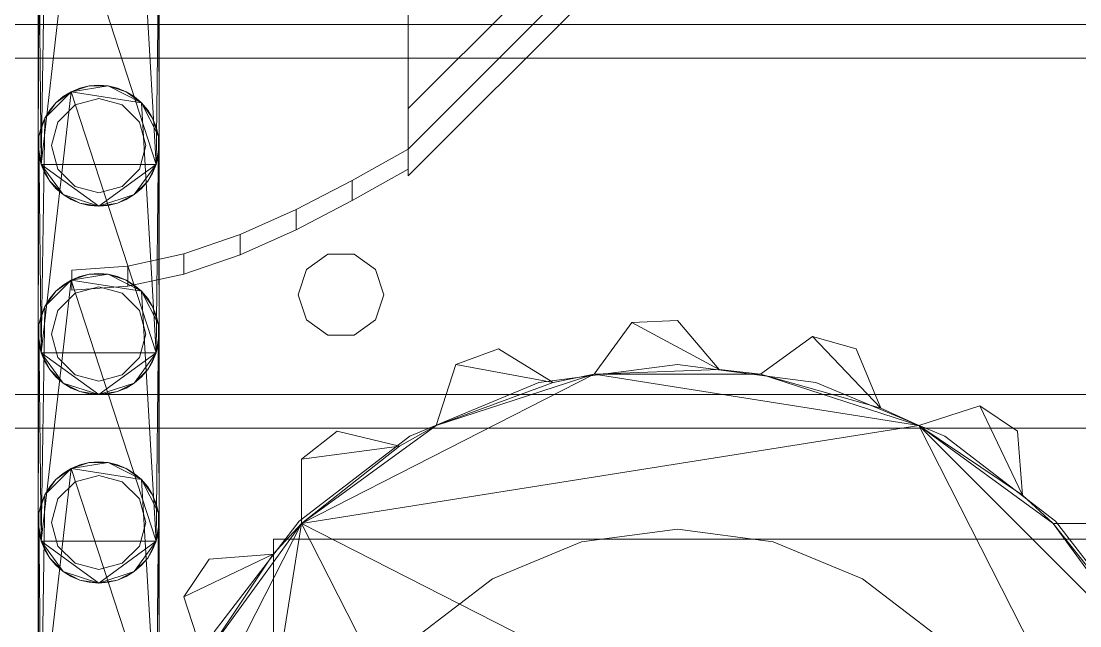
# Model space of a CAD drawing. Header units: millimetres. Extents: x -1970 to 59977, y -50268 to 6837.
# Drawn here: x 58291.7 to 58449.1, y 1967.1 to 2057 of the extents above; entities that cross this region are included whole.
import ezdxf

# ---------------------------------------------------------------- set-up
doc = ezdxf.new("R2010")
doc.units = ezdxf.units.MM
doc.layers.add('lateral_secador', color=7, linetype='Continuous', lineweight=0)

msp = doc.modelspace()

# ---------------------------------------------------------------- linework, layer by layer
at = {"layer": 'lateral_secador'}
for p, q in [((58589.253, 2284), (58349.253, 2044)), ((58589.253, 2278), (58349.253, 2038)), ((58589.253, 2274), (58349.253, 2034)), ((58349.253, 2034), (58349.253, 2103)), ((58294.694, 2035.719), (58299.167, 2074.519)), ((58299.167, 2074.519), (58311.812, 2035.719)), ((58309.616, 2072.864), (58311.812, 2035.719)), ((58294.694, 2035.719), (58295.233, 2070.586)), ((58294.253, 2038.5), (58294.364, 2067.908)), ((58294.694, 2035.719), (58294.364, 2067.908)), ((58312.142, 2067.908), (58311.812, 2035.719)), ((58312.142, 2067.908), (58312.253, 2038.5)), ((58294.253, 2066.5), (58294.253, 2038.5)), ((58312.253, 2038.5), (58312.253, 2066.5)), ((58199.253, 2056.5), (58579.253, 2056.5)), ((58224.253, 2056.5), (58554.253, 2056.5)), ((58224.253, 2051.5), (58554.253, 2051.5)), ((58299.167, 2046.519), (58301.845, 2047.389)), ((58299.167, 2046.519), (58304.661, 2047.389)), ((58300.472, 2047.059), (58299.167, 2046.519)), ((58301.845, 2047.389), (58300.472, 2047.059)), ((58303.253, 2047.5), (58301.845, 2047.389)), ((58301.845, 2047.389), (58304.661, 2047.389)), ((58304.661, 2047.389), (58303.253, 2047.5)), ((58304.661, 2047.389), (58307.339, 2046.519)), ((58306.034, 2047.059), (58304.661, 2047.389)), ((58304.661, 2047.389), (58309.616, 2044.864)), ((58307.339, 2046.519), (58306.034, 2047.059)), ((58294.694, 2007.719), (58299.167, 2046.519)), ((58295.233, 2042.586), (58299.167, 2046.519)), ((58296.89, 2044.864), (58299.167, 2046.519)), ((58297.962, 2045.781), (58296.89, 2044.864)), ((58299.167, 2046.519), (58297.962, 2045.781)), ((58299.167, 2046.519), (58309.616, 2044.864)), ((58299.167, 2046.519), (58311.812, 2007.719)), ((58303.253, 2045.5), (58299.753, 2044.562)), ((58306.753, 2044.562), (58303.253, 2045.5)), ((58307.339, 2046.519), (58309.616, 2044.864)), ((58308.544, 2045.781), (58307.339, 2046.519)), ((58309.616, 2044.864), (58308.544, 2045.781)), ((58295.233, 2042.586), (58296.89, 2044.864)), ((58295.972, 2043.79), (58295.233, 2042.586)), ((58296.89, 2044.864), (58295.972, 2043.79)), ((58299.753, 2044.562), (58297.191, 2042)), ((58309.315, 2042), (58306.753, 2044.562)), ((58309.616, 2044.864), (58311.272, 2042.586)), ((58310.534, 2043.79), (58309.616, 2044.864)), ((58309.616, 2044.864), (58312.142, 2039.908)), ((58309.616, 2044.864), (58311.812, 2007.719)), ((58311.272, 2042.586), (58310.534, 2043.79)), ((58349.253, 2044), (58349.253, 2038)), ((58294.364, 2039.908), (58295.233, 2042.586)), ((58295.233, 2042.586), (58294.694, 2041.281)), ((58294.694, 2007.719), (58295.233, 2042.586)), ((58311.272, 2042.586), (58312.142, 2039.908)), ((58311.812, 2041.281), (58311.272, 2042.586)), ((58294.694, 2041.281), (58294.364, 2039.908)), ((58297.191, 2042), (58296.253, 2038.5)), ((58310.253, 2038.5), (58309.315, 2042)), ((58312.142, 2039.908), (58311.812, 2041.281)), ((58294.253, 2010.5), (58294.364, 2039.908)), ((58294.364, 2039.908), (58294.253, 2038.5)), ((58294.694, 2007.719), (58294.364, 2039.908)), ((58312.142, 2039.908), (58311.812, 2007.719)), ((58312.142, 2039.908), (58312.253, 2010.5)), ((58312.253, 2038.5), (58312.142, 2039.908)), ((58294.253, 2038.5), (58294.253, 2010.5)), ((58294.694, 2035.719), (58294.253, 2038.5)), ((58294.253, 2038.5), (58294.364, 2037.092)), ((58296.253, 2038.5), (58297.191, 2035)), ((58309.315, 2035), (58310.253, 2038.5)), ((58312.253, 2038.5), (58311.812, 2035.719)), ((58312.142, 2037.092), (58312.253, 2038.5)), ((58312.253, 2010.5), (58312.253, 2038.5)), ((58349.253, 2038), (58340.92, 2033.341)), ((58349.253, 2038), (58349.253, 2034)), ((58349.253, 2035), (58349.253, 2038)), ((58294.364, 2037.092), (58294.694, 2035.719)), ((58311.812, 2035.719), (58312.142, 2037.092)), ((58295.972, 2033.21), (58294.694, 2035.719)), ((58294.694, 2035.719), (58295.233, 2034.414)), ((58297.962, 2031.219), (58294.694, 2035.719)), ((58303.253, 2029.5), (58294.694, 2035.719)), ((58311.812, 2035.719), (58294.694, 2035.719)), ((58295.233, 2034.414), (58295.972, 2033.21)), ((58297.191, 2035), (58299.753, 2032.438)), ((58311.812, 2035.719), (58303.253, 2029.5)), ((58306.753, 2032.438), (58309.315, 2035)), ((58311.812, 2035.719), (58308.544, 2031.219)), ((58311.812, 2035.719), (58310.534, 2033.21)), ((58310.534, 2033.21), (58311.272, 2034.414)), ((58311.272, 2034.414), (58311.812, 2035.719)), ((58349.253, 2035), (58340.92, 2030.341)), ((58297.962, 2031.219), (58295.972, 2033.21)), ((58295.972, 2033.21), (58296.89, 2032.136)), ((58310.534, 2033.21), (58308.544, 2031.219)), ((58309.616, 2032.136), (58310.534, 2033.21)), ((58340.92, 2033.341), (58332.586, 2029)), ((58340.92, 2033.341), (58340.92, 2030.341)), ((58296.89, 2032.136), (58297.962, 2031.219)), ((58300.472, 2029.941), (58297.962, 2031.219)), ((58297.962, 2031.219), (58299.167, 2030.481)), ((58303.253, 2029.5), (58297.962, 2031.219)), ((58299.753, 2032.438), (58303.253, 2031.5)), ((58303.253, 2031.5), (58306.753, 2032.438)), ((58308.544, 2031.219), (58303.253, 2029.5)), ((58308.544, 2031.219), (58306.034, 2029.941)), ((58307.339, 2030.481), (58308.544, 2031.219)), ((58308.544, 2031.219), (58309.616, 2032.136)), ((58299.167, 2030.481), (58300.472, 2029.941)), ((58303.253, 2029.5), (58300.472, 2029.941)), ((58300.472, 2029.941), (58301.845, 2029.611)), ((58301.845, 2029.611), (58303.253, 2029.5)), ((58306.034, 2029.941), (58303.253, 2029.5)), ((58303.253, 2029.5), (58304.661, 2029.611)), ((58304.661, 2029.611), (58306.034, 2029.941)), ((58306.034, 2029.941), (58307.339, 2030.481)), ((58340.92, 2030.341), (58332.586, 2026)), ((58332.586, 2029), (58324.253, 2025.272)), ((58332.586, 2029), (58332.586, 2026)), ((58324.253, 2025.272), (58315.92, 2022.412)), ((58332.586, 2026), (58324.253, 2022.272)), ((58324.253, 2025.272), (58324.253, 2022.272)), ((58315.92, 2022.412), (58307.586, 2020.613)), ((58315.92, 2022.412), (58315.92, 2019.412)), ((58324.253, 2022.272), (58315.92, 2019.412)), ((58337.291, 2022.389), (58334.116, 2020.082)), ((58341.215, 2022.389), (58337.291, 2022.389)), ((58344.39, 2020.082), (58341.215, 2022.389)), ((58307.586, 2020.613), (58299.253, 2020)), ((58307.586, 2020.613), (58307.586, 2017.613)), ((58299.167, 2018.519), (58301.845, 2019.389)), ((58299.167, 2018.519), (58304.661, 2019.389)), ((58300.472, 2019.059), (58299.167, 2018.519)), ((58299.253, 2020), (58299.253, 2017)), ((58301.845, 2019.389), (58300.472, 2019.059)), ((58303.253, 2019.5), (58301.845, 2019.389)), ((58301.845, 2019.389), (58304.661, 2019.389)), ((58304.661, 2019.389), (58303.253, 2019.5)), ((58304.661, 2019.389), (58307.339, 2018.519)), ((58306.034, 2019.059), (58304.661, 2019.389)), ((58304.661, 2019.389), (58309.616, 2016.864)), ((58307.339, 2018.519), (58306.034, 2019.059)), ((58315.92, 2019.412), (58307.586, 2017.613)), ((58334.116, 2020.082), (58332.903, 2016.35)), ((58345.603, 2016.35), (58344.39, 2020.082)), ((58294.694, 1979.719), (58299.167, 2018.519)), ((58295.233, 2014.586), (58299.167, 2018.519)), ((58296.89, 2016.864), (58299.167, 2018.519)), ((58297.962, 2017.781), (58296.89, 2016.864)), ((58299.167, 2018.519), (58297.962, 2017.781)), ((58299.167, 2018.519), (58309.616, 2016.864)), ((58299.167, 2018.519), (58311.812, 1979.719)), ((58307.586, 2017.613), (58299.253, 2017)), ((58303.253, 2017.5), (58299.753, 2016.562)), ((58306.753, 2016.562), (58303.253, 2017.5)), ((58307.339, 2018.519), (58309.616, 2016.864)), ((58308.544, 2017.781), (58307.339, 2018.519)), ((58309.616, 2016.864), (58308.544, 2017.781)), ((58295.233, 2014.586), (58296.89, 2016.864)), ((58295.972, 2015.79), (58295.233, 2014.586)), ((58296.89, 2016.864), (58295.972, 2015.79)), ((58299.753, 2016.562), (58297.191, 2014)), ((58309.315, 2014), (58306.753, 2016.562)), ((58309.616, 2016.864), (58311.272, 2014.586)), ((58310.534, 2015.79), (58309.616, 2016.864)), ((58309.616, 2016.864), (58312.142, 2011.908)), ((58309.616, 2016.864), (58311.812, 1979.719)), ((58311.272, 2014.586), (58310.534, 2015.79)), ((58332.903, 2016.35), (58334.116, 2012.618)), ((58344.39, 2012.618), (58345.603, 2016.35)), ((58294.364, 2011.908), (58295.233, 2014.586)), ((58295.233, 2014.586), (58294.694, 2013.281)), ((58294.694, 1979.719), (58295.233, 2014.586)), ((58297.191, 2014), (58296.253, 2010.5)), ((58310.253, 2010.5), (58309.315, 2014)), ((58311.272, 2014.586), (58312.142, 2011.908)), ((58311.812, 2013.281), (58311.272, 2014.586)), ((58294.694, 2013.281), (58294.364, 2011.908)), ((58312.142, 2011.908), (58311.812, 2013.281)), ((58334.116, 2012.618), (58337.291, 2010.311)), ((58341.215, 2010.311), (58344.39, 2012.618)), ((58389.253, 2012.5), (58382.505, 2012.235)), ((58395.452, 2005.256), (58389.253, 2012.5)), ((58294.253, 1982.5), (58294.364, 2011.908)), ((58294.364, 2011.908), (58294.253, 2010.5)), ((58294.694, 1979.719), (58294.364, 2011.908)), ((58312.142, 2011.908), (58311.812, 1979.719)), ((58312.142, 2011.908), (58312.253, 1982.5)), ((58312.253, 2010.5), (58312.142, 2011.908)), ((58382.505, 2012.235), (58376.896, 2004.527)), ((58382.505, 2012.235), (58395.452, 2005.256)), ((58294.253, 2010.5), (58294.253, 1982.5)), ((58294.694, 2007.719), (58294.253, 2010.5)), ((58294.253, 2010.5), (58294.364, 2009.092)), ((58296.253, 2010.5), (58297.191, 2007)), ((58309.315, 2007), (58310.253, 2010.5)), ((58312.253, 2010.5), (58311.812, 2007.719)), ((58312.142, 2009.092), (58312.253, 2010.5)), ((58312.253, 1982.5), (58312.253, 2010.5)), ((58337.291, 2010.311), (58341.215, 2010.311)), ((58409.329, 2010.124), (58401.61, 2004.527)), ((58409.329, 2010.124), (58419.485, 1999.486)), ((58415.829, 2008.291), (58409.329, 2010.124)), ((58294.364, 2009.092), (58294.694, 2007.719)), ((58295.972, 2005.21), (58294.694, 2007.719)), ((58294.694, 2007.719), (58295.233, 2006.414)), ((58297.962, 2003.219), (58294.694, 2007.719)), ((58303.253, 2001.5), (58294.694, 2007.719)), ((58311.812, 2007.719), (58294.694, 2007.719)), ((58311.812, 2007.719), (58303.253, 2001.5)), ((58311.812, 2007.719), (58308.544, 2003.219)), ((58311.812, 2007.719), (58310.534, 2005.21)), ((58311.272, 2006.414), (58311.812, 2007.719)), ((58311.812, 2007.719), (58312.142, 2009.092)), ((58362.677, 2008.291), (58356.343, 2005.954)), ((58370.812, 2003.317), (58362.677, 2008.291)), ((58419.485, 1999.486), (58415.829, 2008.291)), ((58295.233, 2006.414), (58295.972, 2005.21)), ((58297.191, 2007), (58299.753, 2004.438)), ((58306.753, 2004.438), (58309.315, 2007)), ((58310.534, 2005.21), (58311.272, 2006.414)), ((58297.962, 2003.219), (58295.972, 2005.21)), ((58295.972, 2005.21), (58296.89, 2004.136)), ((58299.753, 2004.438), (58303.253, 2003.5)), ((58303.253, 2003.5), (58306.753, 2004.438)), ((58310.534, 2005.21), (58308.544, 2003.219)), ((58309.616, 2004.136), (58310.534, 2005.21)), ((58333.392, 1982.361), (58376.896, 2004.527)), ((58356.343, 2005.954), (58353.388, 1996.89)), ((58353.388, 1996.89), (58376.896, 2004.527)), ((58356.343, 2005.954), (58370.812, 2003.317)), ((58389.253, 2006), (58368.677, 2003.291)), ((58376.896, 2004.527), (58370.812, 2003.317)), ((58376.896, 2004.527), (58395.452, 2005.256)), ((58376.896, 2004.527), (58401.61, 2004.527)), ((58376.896, 2004.527), (58425.118, 1996.89)), ((58409.829, 2003.291), (58389.253, 2006)), ((58401.61, 2004.527), (58395.452, 2005.256)), ((58401.61, 2004.527), (58419.485, 1999.486)), ((58401.61, 2004.527), (58425.118, 1996.89)), ((58296.89, 2004.136), (58297.962, 2003.219)), ((58300.472, 2001.941), (58297.962, 2003.219)), ((58297.962, 2003.219), (58299.167, 2002.481)), ((58303.253, 2001.5), (58297.962, 2003.219)), ((58308.544, 2003.219), (58303.253, 2001.5)), ((58308.544, 2003.219), (58306.034, 2001.941)), ((58307.339, 2002.481), (58308.544, 2003.219)), ((58308.544, 2003.219), (58309.616, 2004.136)), ((58368.677, 2003.291), (58349.503, 1995.349)), ((58353.388, 1996.89), (58370.812, 2003.317)), ((58429.003, 1995.349), (58409.829, 2003.291)), ((58224.253, 2001.5), (58554.253, 2001.5)), ((58299.167, 2002.481), (58300.472, 2001.941)), ((58303.253, 2001.5), (58300.472, 2001.941)), ((58300.472, 2001.941), (58301.845, 2001.611)), ((58301.845, 2001.611), (58303.253, 2001.5)), ((58306.034, 2001.941), (58303.253, 2001.5)), ((58303.253, 2001.5), (58304.661, 2001.611)), ((58304.661, 2001.611), (58306.034, 2001.941)), ((58306.034, 2001.941), (58307.339, 2002.481)), ((58434.189, 1999.827), (58425.118, 1996.89)), ((58434.189, 1999.827), (58440.56, 1986.572)), ((58439.802, 1996.075), (58434.189, 1999.827)), ((58425.118, 1996.89), (58419.485, 1999.486)), ((58333.392, 1982.361), (58353.388, 1996.89)), ((58333.392, 1982.361), (58425.118, 1996.89)), ((58353.388, 1996.89), (58347.976, 1993.859)), ((58425.118, 1996.89), (58440.56, 1986.572)), ((58425.118, 1996.89), (58445.114, 1982.361)), ((58425.118, 1996.89), (58459.642, 1962.365)), ((58425.118, 1996.89), (58467.28, 1914.142)), ((58224.253, 1996.5), (58554.253, 1996.5)), ((58349.503, 1995.349), (58333.038, 1982.715)), ((58338.704, 1996.075), (58333.401, 1991.895)), ((58347.976, 1993.859), (58338.704, 1996.075)), ((58445.468, 1982.715), (58429.003, 1995.349)), ((58440.56, 1986.572), (58439.802, 1996.075)), ((58333.392, 1982.361), (58347.976, 1993.859)), ((58333.401, 1991.895), (58347.976, 1993.859)), ((58333.401, 1991.895), (58333.392, 1982.361)), ((58294.694, 1951.719), (58299.167, 1990.519)), ((58295.233, 1986.586), (58299.167, 1990.519)), ((58296.89, 1988.864), (58299.167, 1990.519)), ((58299.167, 1990.519), (58297.962, 1989.781)), ((58299.167, 1990.519), (58301.845, 1991.389)), ((58299.167, 1990.519), (58304.661, 1991.389)), ((58300.472, 1991.059), (58299.167, 1990.519)), ((58299.167, 1990.519), (58309.616, 1988.864)), ((58299.167, 1990.519), (58311.812, 1951.719)), ((58301.845, 1991.389), (58300.472, 1991.059)), ((58303.253, 1991.5), (58301.845, 1991.389)), ((58301.845, 1991.389), (58304.661, 1991.389)), ((58304.661, 1991.389), (58303.253, 1991.5)), ((58304.661, 1991.389), (58307.339, 1990.519)), ((58306.034, 1991.059), (58304.661, 1991.389)), ((58304.661, 1991.389), (58309.616, 1988.864)), ((58307.339, 1990.519), (58306.034, 1991.059)), ((58307.339, 1990.519), (58309.616, 1988.864)), ((58308.544, 1989.781), (58307.339, 1990.519)), ((58295.233, 1986.586), (58296.89, 1988.864)), ((58296.89, 1988.864), (58295.972, 1987.79)), ((58297.962, 1989.781), (58296.89, 1988.864)), ((58303.253, 1989.5), (58299.753, 1988.562)), ((58306.753, 1988.562), (58303.253, 1989.5)), ((58309.616, 1988.864), (58308.544, 1989.781)), ((58309.616, 1988.864), (58311.272, 1986.586)), ((58310.534, 1987.79), (58309.616, 1988.864)), ((58309.616, 1988.864), (58312.142, 1983.908)), ((58309.616, 1988.864), (58311.812, 1951.719)), ((58295.972, 1987.79), (58295.233, 1986.586)), ((58299.753, 1988.562), (58297.191, 1986)), ((58309.315, 1986), (58306.753, 1988.562)), ((58311.272, 1986.586), (58310.534, 1987.79)), ((58294.364, 1983.908), (58295.233, 1986.586)), ((58295.233, 1986.586), (58294.694, 1985.281)), ((58294.694, 1951.719), (58295.233, 1986.586)), ((58297.191, 1986), (58296.253, 1982.5)), ((58310.253, 1982.5), (58309.315, 1986)), ((58311.272, 1986.586), (58312.142, 1983.908)), ((58311.812, 1985.281), (58311.272, 1986.586)), ((58445.114, 1982.361), (58440.56, 1986.572)), ((58294.694, 1985.281), (58294.364, 1983.908)), ((58312.142, 1983.908), (58311.812, 1985.281)), ((58294.253, 1954.5), (58294.364, 1983.908)), ((58294.364, 1983.908), (58294.253, 1982.5)), ((58294.253, 1982.5), (58294.253, 1954.5)), ((58294.694, 1979.719), (58294.253, 1982.5)), ((58294.253, 1982.5), (58294.364, 1981.092)), ((58294.694, 1951.719), (58294.364, 1983.908)), ((58296.253, 1982.5), (58297.191, 1979)), ((58309.315, 1979), (58310.253, 1982.5)), ((58312.142, 1983.908), (58311.812, 1951.719)), ((58312.253, 1982.5), (58311.812, 1979.719)), ((58312.142, 1983.908), (58312.253, 1954.5)), ((58312.253, 1982.5), (58312.142, 1983.908)), ((58312.142, 1981.092), (58312.253, 1982.5)), ((58312.253, 1954.5), (58312.253, 1982.5)), ((58333.038, 1982.715), (58320.404, 1966.25)), ((58458.102, 1966.25), (58445.468, 1982.715)), ((58294.364, 1981.092), (58294.694, 1979.719)), ((58311.226, 1938.858), (58333.392, 1982.361)), ((58311.812, 1979.719), (58312.142, 1981.092)), ((58318.864, 1962.365), (58333.392, 1982.361)), ((58318.864, 1890.635), (58333.392, 1982.361)), ((58333.392, 1982.361), (58329.181, 1977.806)), ((58333.392, 1982.361), (58467.28, 1914.142)), ((58401.61, 1848.473), (58333.392, 1982.361)), ((58389.253, 1981.5), (58375.018, 1979.626)), ((58403.488, 1979.626), (58389.253, 1981.5)), ((58445.114, 1982.361), (58456.612, 1967.777)), ((58454.647, 1982.353), (58445.114, 1982.361)), ((58445.114, 1982.361), (58459.642, 1962.365)), ((58295.972, 1977.21), (58294.694, 1979.719)), ((58294.694, 1979.719), (58295.233, 1978.414)), ((58297.962, 1975.219), (58294.694, 1979.719)), ((58303.253, 1973.5), (58294.694, 1979.719)), ((58311.812, 1979.719), (58294.694, 1979.719)), ((58311.812, 1979.719), (58303.253, 1973.5)), ((58311.812, 1979.719), (58308.544, 1975.219)), ((58311.812, 1979.719), (58310.534, 1977.21)), ((58311.272, 1978.414), (58311.812, 1979.719)), ((58329.253, 1980), (58609.253, 1980)), ((58329.253, 1980), (58329.253, 1950)), ((58375.018, 1979.626), (58361.753, 1974.131)), ((58416.753, 1974.131), (58403.488, 1979.626)), ((58295.233, 1978.414), (58295.972, 1977.21)), ((58297.191, 1979), (58299.753, 1976.438)), ((58306.753, 1976.438), (58309.315, 1979)), ((58310.534, 1977.21), (58311.272, 1978.414)), ((58315.927, 1971.435), (58329.181, 1977.806)), ((58318.864, 1962.365), (58329.181, 1977.806)), ((58329.181, 1977.806), (58319.677, 1977.05)), ((58297.962, 1975.219), (58295.972, 1977.21)), ((58295.972, 1977.21), (58296.89, 1976.136)), ((58296.89, 1976.136), (58297.962, 1975.219)), ((58299.753, 1976.438), (58303.253, 1975.5)), ((58303.253, 1975.5), (58306.753, 1976.438)), ((58310.534, 1977.21), (58308.544, 1975.219)), ((58308.544, 1975.219), (58309.616, 1976.136)), ((58309.616, 1976.136), (58310.534, 1977.21)), ((58319.677, 1977.05), (58315.927, 1971.435)), ((58300.472, 1973.941), (58297.962, 1975.219)), ((58297.962, 1975.219), (58299.167, 1974.481)), ((58303.253, 1973.5), (58297.962, 1975.219)), ((58308.544, 1975.219), (58303.253, 1973.5)), ((58308.544, 1975.219), (58306.034, 1973.941)), ((58307.339, 1974.481), (58308.544, 1975.219)), ((58299.167, 1974.481), (58300.472, 1973.941)), ((58303.253, 1973.5), (58300.472, 1973.941)), ((58300.472, 1973.941), (58301.845, 1973.611)), ((58301.845, 1973.611), (58303.253, 1973.5)), ((58306.034, 1973.941), (58303.253, 1973.5)), ((58303.253, 1973.5), (58304.661, 1973.611)), ((58304.661, 1973.611), (58306.034, 1973.941)), ((58306.034, 1973.941), (58307.339, 1974.481)), ((58361.753, 1974.131), (58350.362, 1965.391)), ((58428.144, 1965.391), (58416.753, 1974.131)), ((58315.927, 1971.435), (58318.864, 1962.365))]:
    msp.add_line(p, q, dxfattribs=at)

doc.saveas('drawing.dxf')
